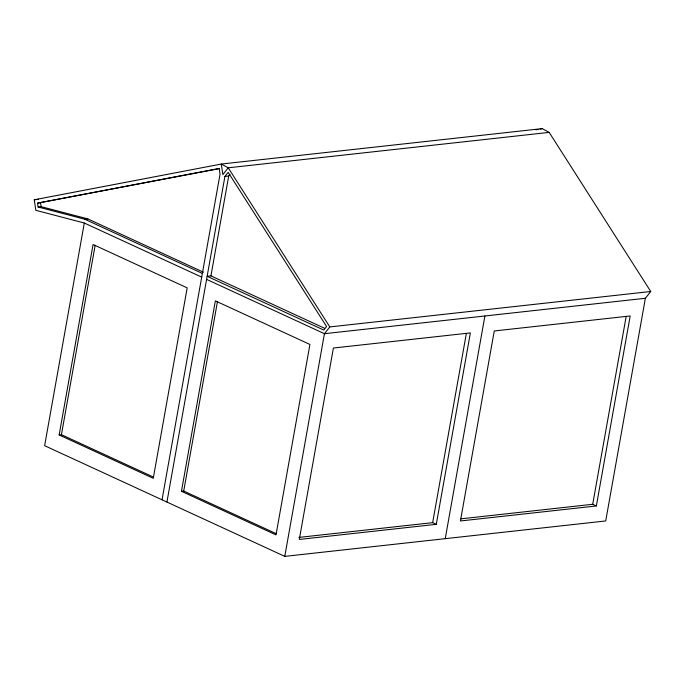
<?xml version="1.0" encoding="UTF-8"?>
<svg xmlns="http://www.w3.org/2000/svg" width="685" height="685" viewBox="0 0 685 685"><rect width="100%" height="100%" fill="white"/><g stroke="black" fill="none" stroke-linecap="round" stroke-linejoin="round"><path stroke-width="1.03" d="M84.306 223.019L44.636 445.687L284.772 556.374L605.711 520.951L645.373 298.275L650.75 291.502L549.164 132.385L542.22 128.626L221.281 164.049L34.25 199.789L35.825 210.312L84.306 223.019L201.698 277.125M59.15 434.932L93.074 244.502L187.185 287.88L153.26 478.31L59.15 434.932L61.427 434.684L153.594 477.162M61.427 434.684L95.155 245.307M162.037 499.793L220.031 174.195L219.166 168.433L37.521 203.137L38.103 206.998L84.777 219.226L202.358 273.418M166.926 502.054L224.92 176.482L228.182 172.372L326.582 326.497L323.757 330.05L207.144 276.303L210.929 275.884L324.621 328.295M210.929 275.884L228.704 176.062L230.014 174.418M181.448 491.299L215.364 300.869L309.928 344.452L276.004 534.882L181.448 491.299L183.717 491.051L276.346 533.743M183.717 491.051L217.445 301.665M284.772 556.374L324.442 333.698L329.819 326.925L650.75 291.502M298.848 537.417L432.646 522.655L466.374 333.338M436.285 524.325L470.381 332.91L333.398 348.031L299.302 539.446L436.285 524.325L432.646 522.655M445.241 538.658L484.903 315.99M461.031 518.828L592.705 504.288L626.176 316.393M596.344 505.967L630.191 315.965L494.27 330.966L460.423 520.968L596.344 505.967L592.705 504.288M37.521 203.137L219.046 168.698M535.91 129.833L538.016 129.431M540.114 129.028L542.22 128.626M549.164 132.385L228.233 167.808L221.281 164.049L222.856 174.572L228.233 167.808L329.819 326.925M224.92 176.482L228.704 176.062M34.25 199.789L38.497 199.318M38.103 206.998L41.126 206.665L87.808 218.892L203.436 272.193M84.777 219.226L87.808 218.892M645.373 298.275L324.442 333.698L206.596 279.377M40.552 202.803L41.126 206.665"/></g></svg>
